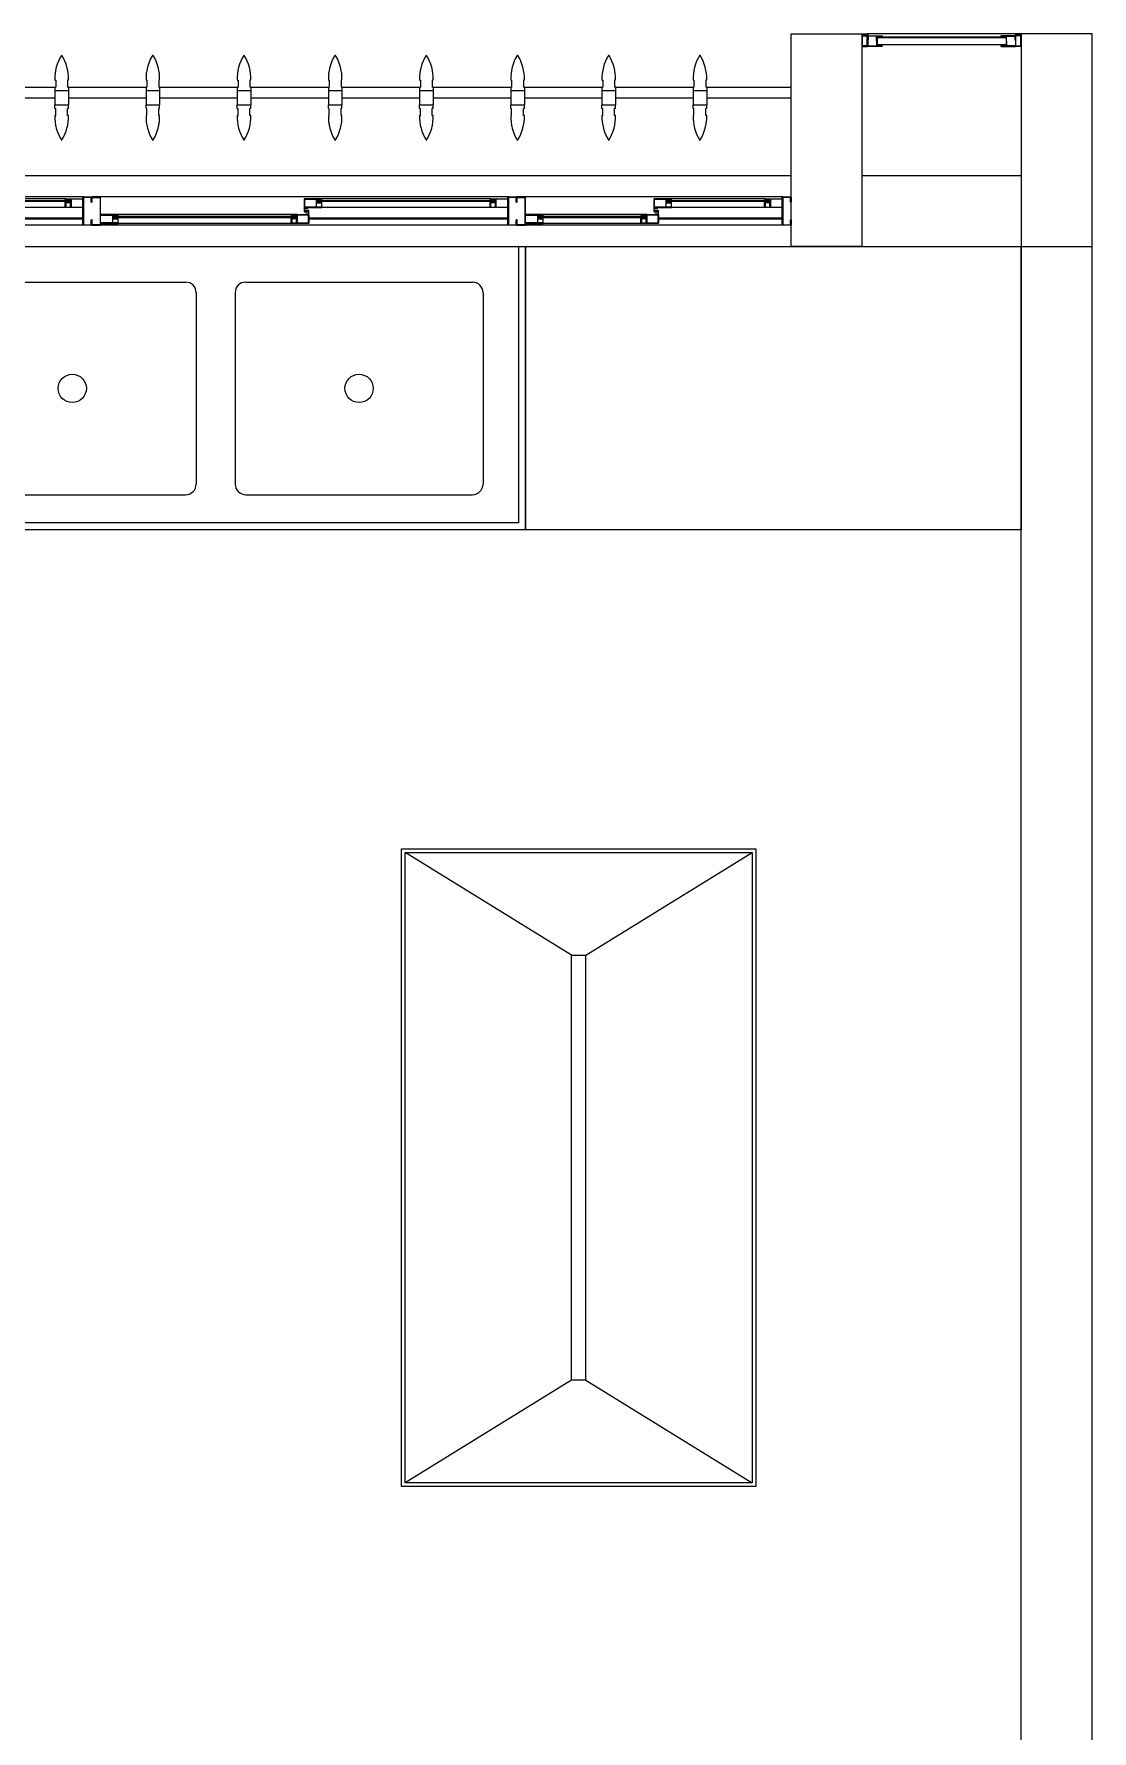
# Model space of a CAD drawing. Header units: millimetres. Extents: x 2128 to 2646, y 1972 to 2207.
# Drawn here: x 2492.073 to 2495.061, y 2108.775 to 2113.565 of the extents above; entities that cross this region are included whole.
import ezdxf

# ---------------------------------------------------------------- set-up
doc = ezdxf.new("R2010")
doc.units = ezdxf.units.MM
for name, color, linetype in [('AR-ALV', 2, 'Continuous'), ('AR-BANCADAS', 1, 'Continuous'), ('AR-BRISES', 1, 'Continuous'), ('AR-ESQ', 1, 'Continuous'), ('AR-ESTC', 3, 'Continuous'), ('AR-PEITORIL', 1, 'Continuous'), ('BC- VISTA', 1, 'Continuous'), ('BC-CUBA', 1, 'Continuous'), ('BR-PAINEL', 1, 'Continuous'), ('BR-SUPORTE', 1, 'Continuous'), ('COZ1', 1, 'Continuous'), ('DT-ESQ-BAGUETE-C', 1, 'Continuous'), ('DT-ESQ-BAGUETE-V', 1, 'Continuous'), ('DT-ESQ-CHAPA DOBRADA-V', 1, 'Continuous'), ('DT-ESQ-PERFIL CADEIRA-C', 2, 'Continuous'), ('DT-ESQ-PERFIL CADEIRA-V', 2, 'Continuous'), ('DT-ESQ-PERFIL U SIMPLES-C', 2, 'Continuous'), ('DT-ESQ-PERFIL U-C', 2, 'Continuous'), ('DT-ESQ-PERFIL U-V', 1, 'Continuous'), ('DT-ESQ-VENEZIANA-C', 1, 'Continuous'), ('DT-ESQ-VENEZIANA-V', 1, 'Continuous'), ('DT-ESQ-VIDRO-C', 2, 'Continuous'), ('DT-TXTMOD', 1, 'Continuous')]:
    doc.layers.add(name, color=color, linetype=linetype)
doc.styles.add('S10', font='simplex.shx', dxfattribs={"height": 0.1})

# ---------------------------------------------------------------- blocks, each defined once
blk = doc.blocks.new('CUBApnt-01P')
at = {"layer": 'COZ1'}
for p, q in [((-0.35, -0.1305), (-0.35, -0.6705)), ((-0.32, -0.1005), (0.32, -0.1005)), ((0.35, -0.1305), (0.35, -0.6705)), ((-0.32, -0.7005), (0.32, -0.7005))]:
    blk.add_line(p, q, dxfattribs=at)
blk.add_circle((0, -0.4005), 0.04, dxfattribs=at)
for centre, start, end in [((-0.32, -0.1305), 90, 180), ((0.32, -0.1305), 0, 90), ((-0.32, -0.6705), 180, 270), ((0.32, -0.6705), 270, 0)]:
    blk.add_arc(centre, 0.03, start, end, dxfattribs=at)
blk = doc.blocks.new('BCP04')
at = {"layer": 'BC- VISTA'}
for p, q in [((0, -0.02), (0.78, -0.02)), ((0.78, -0.02), (0.78, -1.73)), ((0.78, -1.73), (0, -1.73))]:
    blk.add_line(p, q, dxfattribs=at)
blk.add_lwpolyline([(0.8, 0), (0.8, -1.75), (0, -1.75), (0, 0)], close=True, dxfattribs=at)
at = {"layer": 'BC-CUBA', "rotation": 90}
for p in [(0, -0.47), (0, -1.28)]:
    blk.add_blockref('CUBApnt-01P', p, dxfattribs=at)
blk = doc.blocks.new('BCP13')
at = {"layer": 'BC- VISTA'}
blk.add_lwpolyline([(0.8, 0), (0.8, -1.4), (0, -1.4), (0, 0)], close=True, dxfattribs=at)
blk = doc.blocks.new('BCI1')
at = {"layer": 'BC- VISTA'}
for p, q in [((0.48, -0.3), (0.01, -0.01)), ((0.52, -0.3), (0.99, -0.01)), ((0.48, -1.5), (0.48, -0.3)), ((0.52, -1.5), (0.52, -0.3)), ((0.48, -1.5), (0.01, -1.79)), ((0.52, -1.5), (0.99, -1.79))]:
    blk.add_line(p, q, dxfattribs=at)
for points in [[(1, 0), (1, -1.8), (0, -1.8), (0, 0)], [(0.99, -0.01), (0.99, -1.79), (0.01, -1.79), (0.01, -0.01)]]:
    blk.add_lwpolyline(points, close=True, dxfattribs=at)
for points in [[(0.48, -0.3), (0.52, -0.3)], [(0.52, -1.5), (0.48, -1.5)]]:
    blk.add_lwpolyline(points, dxfattribs=at)
blk = doc.blocks.new('EF40-P')
at = {"layer": 'DT-ESQ-BAGUETE-C', "ltscale": 0.1}
for points in [[(0.4225, -0.08), (0.409, -0.08), (0.409, -0.0785), (0.422, -0.0785, 0.414214), (0.4225, -0.078), (0.4225, -0.067, 0.414214), (0.422, -0.0665), (0.409, -0.0665), (0.409, -0.065), (0.4225, -0.065, -0.414214), (0.424, -0.0665), (0.424, -0.0785, -0.414214)], [(0.7015, -0.08), (0.715, -0.08), (0.715, -0.0785), (0.702, -0.0785, -0.414214), (0.7015, -0.078), (0.7015, -0.067, -0.414214), (0.702, -0.0665), (0.715, -0.0665), (0.715, -0.065), (0.7015, -0.065, 0.414214), (0.7, -0.0665), (0.7, -0.0785, 0.414214)], [(1.41, -0.08), (1.3965, -0.08), (1.3965, -0.0785), (1.4095, -0.0785, 0.414214), (1.41, -0.078), (1.41, -0.067, 0.414214), (1.4095, -0.0665), (1.3965, -0.0665), (1.3965, -0.065), (1.41, -0.065, -0.414214), (1.4115, -0.0665), (1.4115, -0.0785, -0.414214)], [(1.9015, -0.08), (1.915, -0.08), (1.915, -0.0785), (1.902, -0.0785, -0.414214), (1.9015, -0.078), (1.9015, -0.067, -0.414214), (1.902, -0.0665), (1.915, -0.0665), (1.915, -0.065), (1.9015, -0.065, 0.414214), (1.9, -0.0665), (1.9, -0.0785, 0.414214)], [(0.0735, -0.125), (0.06, -0.125), (0.06, -0.1235), (0.073, -0.1235, 0.414214), (0.0735, -0.123), (0.0735, -0.112, 0.414214), (0.073, -0.1115), (0.06, -0.1115), (0.06, -0.11), (0.0735, -0.11, -0.414214), (0.075, -0.1115), (0.075, -0.1235, -0.414214)], [(0.339, -0.125), (0.3525, -0.125), (0.3525, -0.1235), (0.3395, -0.1235, -0.414214), (0.339, -0.123), (0.339, -0.112, -0.414214), (0.3395, -0.1115), (0.3525, -0.1115), (0.3525, -0.11), (0.339, -0.11, 0.414214), (0.3375, -0.1115), (0.3375, -0.1235, 0.414214)], [(0.8485, -0.125), (0.835, -0.125), (0.835, -0.1235), (0.848, -0.1235, 0.414214), (0.8485, -0.123), (0.8485, -0.112, 0.414214), (0.848, -0.1115), (0.835, -0.1115), (0.835, -0.11), (0.8485, -0.11, -0.414214), (0.85, -0.1115), (0.85, -0.1235, -0.414214)], [(1.3265, -0.125), (1.34, -0.125), (1.34, -0.1235), (1.327, -0.1235, -0.414214), (1.3265, -0.123), (1.3265, -0.112, -0.414214), (1.327, -0.1115), (1.34, -0.1115), (1.34, -0.11), (1.3265, -0.11, 0.414214), (1.325, -0.1115), (1.325, -0.1235, 0.414214)], [(2.0485, -0.125), (2.035, -0.125), (2.035, -0.1235), (2.048, -0.1235, 0.414214), (2.0485, -0.123), (2.0485, -0.112, 0.414214), (2.048, -0.1115), (2.035, -0.1115), (2.035, -0.11), (2.0485, -0.11, -0.414214), (2.05, -0.1115), (2.05, -0.1235, -0.414214)]]:
    blk.add_lwpolyline(points, format="xyb", close=True, dxfattribs=at)
at = {"layer": 'DT-ESQ-BAGUETE-V', "ltscale": 0.1}
for p, q in [((0.4225, -0.065), (0.7015, -0.065)), ((1.41, -0.065), (1.9015, -0.065)), ((0.0735, -0.11), (0.339, -0.11)), ((0.8485, -0.11), (1.3265, -0.11)), ((2.0485, -0.11), (2.5265, -0.11))]:
    blk.add_line(p, q, dxfattribs=at)
at = {"layer": 'DT-ESQ-CHAPA DOBRADA-V', "ltscale": 0.1}
for p, q in [((0.025, -0.077), (0.374, -0.077)), ((0.025, -0.08), (0.374, -0.08)), ((0.8, -0.077), (1.3615, -0.077)), ((0.8, -0.08), (1.3615, -0.08)), ((2, -0.077), (2.5615, -0.077)), ((2, -0.08), (2.5615, -0.08))]:
    blk.add_line(p, q, dxfattribs=at)
at = {"layer": 'DT-ESQ-PERFIL CADEIRA-C', "ltscale": 0.1}
for p, q in [((0.376, -0.0885), (0.4225, -0.0885)), ((0.75, -0.0885), (0.7015, -0.0885)), ((1.3635, -0.0885), (1.41, -0.0885)), ((1.95, -0.0885), (1.9015, -0.0885)), ((0.025, -0.1335), (0.0735, -0.1335)), ((0.3855, -0.1335), (0.339, -0.1335)), ((0.8, -0.1335), (0.8485, -0.1335)), ((1.373, -0.1335), (1.3265, -0.1335)), ((2, -0.1335), (2.0485, -0.1335))]:
    blk.add_line(p, q, dxfattribs=at)
for points in [[(0.4225, -0.087, -1), (0.4225, -0.09), (0.376, -0.09, -0.414214), (0.374, -0.088), (0.374, -0.067, -0.414214), (0.376, -0.065), (0.4075, -0.065, -0.414214), (0.409, -0.0665), (0.409, -0.087)], [(0.409, -0.0885, -0.198913), (0.4079, -0.0881, -0.198913), (0.4075, -0.087), (0.4075, -0.067, 0.414214), (0.407, -0.0665), (0.376, -0.0665, 0.414214), (0.3755, -0.067), (0.3755, -0.088, 0.414214), (0.376, -0.0885)], [(0.7015, -0.09), (0.75, -0.09), (0.75, -0.0885), (0.715, -0.0885, 0.198912), (0.7161, -0.0881, 0.198913), (0.7165, -0.087), (0.7165, -0.067, -0.414214), (0.717, -0.0665), (0.75, -0.0665), (0.75, -0.065), (0.7165, -0.065, 0.414214), (0.715, -0.0665), (0.715, -0.0785), (0.715, -0.08), (0.715, -0.087), (0.7015, -0.087, 1)], [(1.41, -0.087, -1), (1.41, -0.09), (1.3635, -0.09, -0.414214), (1.3615, -0.088), (1.3615, -0.067, -0.414214), (1.3635, -0.065), (1.395, -0.065, -0.414214), (1.3965, -0.0665), (1.3965, -0.087)], [(1.3965, -0.0885, -0.198913), (1.3954, -0.0881, -0.198913), (1.395, -0.087), (1.395, -0.067, 0.414214), (1.3945, -0.0665), (1.3635, -0.0665, 0.414214), (1.363, -0.067), (1.363, -0.088, 0.414214), (1.3635, -0.0885)], [(1.9015, -0.09), (1.95, -0.09), (1.95, -0.0885), (1.915, -0.0885, 0.198912), (1.9161, -0.0881, 0.198913), (1.9165, -0.087), (1.9165, -0.067, -0.414214), (1.917, -0.0665), (1.95, -0.0665), (1.95, -0.065), (1.9165, -0.065, 0.414214), (1.915, -0.0665), (1.915, -0.0785), (1.915, -0.08), (1.915, -0.087), (1.9015, -0.087, 1)], [(0.0735, -0.135), (0.025, -0.135), (0.025, -0.1335), (0.06, -0.1335, -0.198912), (0.0589, -0.1331, -0.198913), (0.0585, -0.132), (0.0585, -0.112, 0.414214), (0.058, -0.1115), (0.025, -0.1115), (0.025, -0.11), (0.0585, -0.11, -0.414214), (0.06, -0.1115), (0.06, -0.1235), (0.06, -0.125), (0.06, -0.132), (0.0735, -0.132, -1)], [(0.339, -0.132, 1), (0.339, -0.135), (0.3855, -0.135, 0.414214), (0.3875, -0.133), (0.3875, -0.112, 0.414214), (0.3855, -0.11), (0.354, -0.11, 0.414214), (0.3525, -0.1115), (0.3525, -0.132)], [(0.3525, -0.1335, 0.198913), (0.3536, -0.1331, 0.198913), (0.354, -0.132), (0.354, -0.112, -0.414214), (0.3545, -0.1115), (0.3855, -0.1115, -0.414214), (0.386, -0.112), (0.386, -0.133, -0.414214), (0.3855, -0.1335)], [(0.8485, -0.135), (0.8, -0.135), (0.8, -0.1335), (0.835, -0.1335, -0.198912), (0.8339, -0.1331, -0.198913), (0.8335, -0.132), (0.8335, -0.112, 0.414214), (0.833, -0.1115), (0.8, -0.1115), (0.8, -0.11), (0.8335, -0.11, -0.414214), (0.835, -0.1115), (0.835, -0.1235), (0.835, -0.125), (0.835, -0.132), (0.8485, -0.132, -1)], [(1.3265, -0.132, 1), (1.3265, -0.135), (1.373, -0.135, 0.414214), (1.375, -0.133), (1.375, -0.112, 0.414214), (1.373, -0.11), (1.3415, -0.11, 0.414214), (1.34, -0.1115), (1.34, -0.132)], [(1.34, -0.1335, 0.198913), (1.3411, -0.1331, 0.198913), (1.3415, -0.132), (1.3415, -0.112, -0.414214), (1.342, -0.1115), (1.373, -0.1115, -0.414214), (1.3735, -0.112), (1.3735, -0.133, -0.414214), (1.373, -0.1335)], [(2.0485, -0.135), (2, -0.135), (2, -0.1335), (2.035, -0.1335, -0.198912), (2.0339, -0.1331, -0.198913), (2.0335, -0.132), (2.0335, -0.112, 0.414214), (2.033, -0.1115), (2, -0.1115), (2, -0.11), (2.0335, -0.11, -0.414214), (2.035, -0.1115), (2.035, -0.1235), (2.035, -0.125), (2.035, -0.132), (2.0485, -0.132, -1)]]:
    blk.add_lwpolyline(points, format="xyb", close=True, dxfattribs=at)
at = {"layer": 'DT-ESQ-PERFIL CADEIRA-V', "ltscale": 0.1}
for p, q in [((0.4075, -0.09), (0.7015, -0.09)), ((1.395, -0.09), (1.9015, -0.09)), ((0.0735, -0.135), (0.339, -0.135)), ((0.8485, -0.135), (1.3265, -0.135)), ((2.0485, -0.135), (2.5265, -0.135))]:
    blk.add_line(p, q, dxfattribs=at)
at = {"layer": 'DT-ESQ-PERFIL U SIMPLES-C', "ltscale": 0.1}
for points in [[(0.376, -0.102), (0.384, -0.102), (0.384, -0.1005), (0.376, -0.1005, -0.414214), (0.3755, -0.1), (0.3755, -0.092, -0.414214), (0.376, -0.0915), (0.384, -0.0915), (0.384, -0.09), (0.376, -0.09, 0.414214), (0.374, -0.092), (0.374, -0.1, 0.414214)], [(1.3635, -0.102), (1.3715, -0.102), (1.3715, -0.1005), (1.3635, -0.1005, -0.414214), (1.363, -0.1), (1.363, -0.092, -0.414214), (1.3635, -0.0915), (1.3715, -0.0915), (1.3715, -0.09), (1.3635, -0.09, 0.414214), (1.3615, -0.092), (1.3615, -0.1, 0.414214)], [(0.3855, -0.098), (0.3775, -0.098), (0.3775, -0.0995), (0.3855, -0.0995, -0.414214), (0.386, -0.1), (0.386, -0.108, -0.414214), (0.3855, -0.1085), (0.3775, -0.1085), (0.3775, -0.11), (0.3855, -0.11, 0.414214), (0.3875, -0.108), (0.3875, -0.1, 0.414214)], [(1.373, -0.098), (1.365, -0.098), (1.365, -0.0995), (1.373, -0.0995, -0.414214), (1.3735, -0.1), (1.3735, -0.108, -0.414214), (1.373, -0.1085), (1.365, -0.1085), (1.365, -0.11), (1.373, -0.11, 0.414214), (1.375, -0.108), (1.375, -0.1, 0.414214)]]:
    blk.add_lwpolyline(points, format="xyb", close=True, dxfattribs=at)
at = {"layer": 'DT-ESQ-PERFIL U-C', "ltscale": 0.1}
for points in [[(0, -0.0615, -0.414214), (0.0015, -0.06), (0.0235, -0.06, -0.414214), (0.025, -0.0615), (0.025, -0.1385, -0.414214), (0.0235, -0.14), (0.0015, -0.14, -0.414214), (0, -0.1385), (0, -0.125), (0.0015, -0.125), (0.0015, -0.138, 0.414214), (0.002, -0.1385), (0.023, -0.1385, 0.414214), (0.0235, -0.138), (0.0235, -0.062, 0.414214), (0.023, -0.0615), (0.002, -0.0615, 0.414214), (0.0015, -0.062), (0.0015, -0.075), (0, -0.075)], [(0.775, -0.0615, 0.414214), (0.7735, -0.06), (0.7515, -0.06, 0.414214), (0.75, -0.0615), (0.75, -0.1385, 0.414214), (0.7515, -0.14), (0.7735, -0.14, 0.414214), (0.775, -0.1385), (0.775, -0.125), (0.7735, -0.125), (0.7735, -0.138, -0.414214), (0.773, -0.1385), (0.752, -0.1385, -0.414214), (0.7515, -0.138), (0.7515, -0.062, -0.414214), (0.752, -0.0615), (0.773, -0.0615, -0.414214), (0.7735, -0.062), (0.7735, -0.075), (0.775, -0.075)], [(0.775, -0.0615, -0.414214), (0.7765, -0.06), (0.7985, -0.06, -0.414214), (0.8, -0.0615), (0.8, -0.1385, -0.414214), (0.7985, -0.14), (0.7765, -0.14, -0.414214), (0.775, -0.1385), (0.775, -0.125), (0.7765, -0.125), (0.7765, -0.138, 0.414214), (0.777, -0.1385), (0.798, -0.1385, 0.414214), (0.7985, -0.138), (0.7985, -0.062, 0.414214), (0.798, -0.0615), (0.777, -0.0615, 0.414214), (0.7765, -0.062), (0.7765, -0.075), (0.775, -0.075)], [(1.975, -0.0615, 0.414214), (1.9735, -0.06), (1.9515, -0.06, 0.414214), (1.95, -0.0615), (1.95, -0.1385, 0.414214), (1.9515, -0.14), (1.9735, -0.14, 0.414214), (1.975, -0.1385), (1.975, -0.125), (1.9735, -0.125), (1.9735, -0.138, -0.414214), (1.973, -0.1385), (1.952, -0.1385, -0.414214), (1.9515, -0.138), (1.9515, -0.062, -0.414214), (1.952, -0.0615), (1.973, -0.0615, -0.414214), (1.9735, -0.062), (1.9735, -0.075), (1.975, -0.075)], [(1.975, -0.0615, -0.414214), (1.9765, -0.06), (1.9985, -0.06, -0.414214), (2, -0.0615), (2, -0.1385, -0.414214), (1.9985, -0.14), (1.9765, -0.14, -0.414214), (1.975, -0.1385), (1.975, -0.125), (1.9765, -0.125), (1.9765, -0.138, 0.414214), (1.977, -0.1385), (1.998, -0.1385, 0.414214), (1.9985, -0.138), (1.9985, -0.062, 0.414214), (1.998, -0.0615), (1.977, -0.0615, 0.414214), (1.9765, -0.062), (1.9765, -0.075), (1.975, -0.075)]]:
    blk.add_lwpolyline(points, format="xyb", close=True, dxfattribs=at)
at = {"layer": 'DT-ESQ-PERFIL U-V', "ltscale": 0.1}
for p, q in [((0.0235, -0.06), (0.7515, -0.06)), ((0.7985, -0.06), (1.9515, -0.06)), ((1.9985, -0.06), (3.1515, -0.06)), ((0.0235, -0.14), (0.7515, -0.14)), ((0.7985, -0.14), (1.9515, -0.14)), ((1.9985, -0.14), (3.1515, -0.14))]:
    blk.add_line(p, q, dxfattribs=at)
at = {"layer": 'DT-ESQ-VIDRO-C', "ltscale": 0.1}
for points in [[(0.7125, -0.085), (0.7125, -0.082), (0.4115, -0.082), (0.4115, -0.085)], [(1.9125, -0.085), (1.9125, -0.082), (1.399, -0.082), (1.399, -0.085)], [(0.063, -0.13), (0.063, -0.127), (0.3495, -0.127), (0.3495, -0.13)], [(0.838, -0.13), (0.838, -0.127), (1.337, -0.127), (1.337, -0.13)], [(2.038, -0.13), (2.038, -0.127), (2.537, -0.127), (2.537, -0.13)]]:
    blk.add_lwpolyline(points, close=True, dxfattribs=at)
at = {"layer": 'DT-TXTMOD', "ltscale": 0.1, "style": 'S10', "flags": 3}
for tag, p in [('M01', (0.025, -0.28)), ('M02', (0.3253, -0.28)), ('M03', (0.627, -0.28)), ('M04', (0.9288, -0.28)), ('M05', (1.2306, -0.28)), ('M06', (1.5323, -0.28)), ('M07', (1.8341, -0.28)), ('M08', (2.1359, -0.28)), ('M09', (2.4376, -0.28)), ('M10', (2.7394, -0.28)), ('M11', (3.0412, -0.28)), ('M12', (3.3429, -0.28)), ('M13', (3.6447, -0.28)), ('M14', (3.9464, -0.28)), ('M15', (4.2482, -0.28)), ('M16', (4.55, -0.28)), ('M17', (4.8517, -0.28))]:
    blk.add_attdef(tag, p, '', height=0.1, dxfattribs=at)
blk = doc.blocks.new('BR-MODULO8')
at = {"layer": 'BR-PAINEL'}
for p, q in [((-2.0792, 0.27), (-2.0767, 0.27)), ((-2.0792, 0.25), (-2.0792, 0.24)), ((-2.0792, 0.25), (-2.0767, 0.25)), ((-2.0792, 0.24), (-2.0408, 0.24)), ((-2.0792, 0.24), (-2.0792, 0.2)), ((-2.0767, 0.27), (-2.0767, 0.25)), ((-2.0433, 0.27), (-2.0433, 0.25)), ((-2.0408, 0.27), (-2.0433, 0.27)), ((-2.0408, 0.25), (-2.0433, 0.25)), ((-2.0408, 0.25), (-2.0408, 0.24)), ((-2.0408, 0.24), (-2.0408, 0.2)), ((-1.8217, 0.27), (-1.8192, 0.27)), ((-1.8217, 0.25), (-1.8217, 0.24)), ((-1.8217, 0.25), (-1.8192, 0.25)), ((-1.8217, 0.24), (-1.7833, 0.24)), ((-1.8217, 0.24), (-1.8217, 0.2)), ((-1.8192, 0.27), (-1.8192, 0.25)), ((-1.7858, 0.27), (-1.7858, 0.25)), ((-1.7833, 0.27), (-1.7858, 0.27)), ((-1.7833, 0.25), (-1.7858, 0.25)), ((-1.7833, 0.25), (-1.7833, 0.24)), ((-1.7833, 0.24), (-1.7833, 0.2)), ((-1.5642, 0.27), (-1.5617, 0.27)), ((-1.5642, 0.25), (-1.5642, 0.24)), ((-1.5642, 0.25), (-1.5617, 0.25)), ((-1.5642, 0.24), (-1.5258, 0.24)), ((-1.5642, 0.24), (-1.5642, 0.2)), ((-1.5617, 0.27), (-1.5617, 0.25)), ((-1.5283, 0.27), (-1.5283, 0.25)), ((-1.5258, 0.27), (-1.5283, 0.27)), ((-1.5258, 0.25), (-1.5283, 0.25)), ((-1.5258, 0.25), (-1.5258, 0.24)), ((-1.5258, 0.24), (-1.5258, 0.2)), ((-1.3067, 0.27), (-1.3042, 0.27)), ((-1.3067, 0.25), (-1.3067, 0.24)), ((-1.3067, 0.25), (-1.3042, 0.25)), ((-1.3067, 0.24), (-1.2683, 0.24)), ((-1.3067, 0.24), (-1.3067, 0.2)), ((-1.3042, 0.27), (-1.3042, 0.25)), ((-1.2708, 0.27), (-1.2708, 0.25)), ((-1.2683, 0.27), (-1.2708, 0.27)), ((-1.2683, 0.25), (-1.2708, 0.25)), ((-1.2683, 0.25), (-1.2683, 0.24)), ((-1.2683, 0.24), (-1.2683, 0.2)), ((-1.0492, 0.27), (-1.0467, 0.27)), ((-1.0492, 0.25), (-1.0492, 0.24)), ((-1.0492, 0.25), (-1.0467, 0.25)), ((-1.0492, 0.24), (-1.0108, 0.24)), ((-1.0492, 0.24), (-1.0492, 0.2)), ((-1.0467, 0.27), (-1.0467, 0.25)), ((-1.0133, 0.27), (-1.0133, 0.25)), ((-1.0108, 0.27), (-1.0133, 0.27)), ((-1.0108, 0.25), (-1.0133, 0.25)), ((-1.0108, 0.25), (-1.0108, 0.24)), ((-1.0108, 0.24), (-1.0108, 0.2)), ((-0.7917, 0.27), (-0.7892, 0.27)), ((-0.7917, 0.25), (-0.7917, 0.24)), ((-0.7917, 0.25), (-0.7892, 0.25)), ((-0.7917, 0.24), (-0.7533, 0.24)), ((-0.7917, 0.24), (-0.7917, 0.2)), ((-0.7892, 0.27), (-0.7892, 0.25)), ((-0.7558, 0.27), (-0.7558, 0.25)), ((-0.7533, 0.27), (-0.7558, 0.27)), ((-0.7533, 0.25), (-0.7558, 0.25)), ((-0.7533, 0.25), (-0.7533, 0.24)), ((-0.7533, 0.24), (-0.7533, 0.2)), ((-0.5342, 0.27), (-0.5317, 0.27)), ((-0.5342, 0.25), (-0.5317, 0.25)), ((-0.5342, 0.25), (-0.5342, 0.24)), ((-0.5342, 0.24), (-0.5342, 0.2)), ((-0.5342, 0.24), (-0.4958, 0.24)), ((-0.5317, 0.27), (-0.5317, 0.25)), ((-0.4958, 0.27), (-0.4983, 0.27)), ((-0.4983, 0.27), (-0.4983, 0.25)), ((-0.4958, 0.25), (-0.4983, 0.25)), ((-0.4958, 0.25), (-0.4958, 0.24)), ((-0.4958, 0.24), (-0.4958, 0.2)), ((-0.2767, 0.27), (-0.2742, 0.27)), ((-0.2767, 0.25), (-0.2767, 0.24)), ((-0.2767, 0.25), (-0.2742, 0.25)), ((-0.2767, 0.24), (-0.2383, 0.24)), ((-0.2767, 0.24), (-0.2767, 0.2)), ((-0.2742, 0.27), (-0.2742, 0.25)), ((-0.2408, 0.27), (-0.2408, 0.25)), ((-0.2383, 0.27), (-0.2408, 0.27)), ((-0.2383, 0.25), (-0.2408, 0.25)), ((-0.2383, 0.25), (-0.2383, 0.24)), ((-0.2383, 0.24), (-0.2383, 0.2)), ((-2.0792, 0.2), (-2.0408, 0.2)), ((-2.0792, 0.19), (-2.0792, 0.2)), ((-2.0408, 0.19), (-2.0408, 0.2)), ((-1.8217, 0.2), (-1.7833, 0.2)), ((-1.8217, 0.19), (-1.8217, 0.2)), ((-1.7833, 0.19), (-1.7833, 0.2)), ((-1.5642, 0.2), (-1.5258, 0.2)), ((-1.5642, 0.19), (-1.5642, 0.2)), ((-1.5258, 0.19), (-1.5258, 0.2)), ((-1.3067, 0.2), (-1.2683, 0.2)), ((-1.3067, 0.19), (-1.3067, 0.2)), ((-1.2683, 0.19), (-1.2683, 0.2)), ((-1.0492, 0.2), (-1.0108, 0.2)), ((-1.0492, 0.19), (-1.0492, 0.2)), ((-1.0108, 0.19), (-1.0108, 0.2)), ((-0.7917, 0.2), (-0.7533, 0.2)), ((-0.7917, 0.19), (-0.7917, 0.2)), ((-0.7533, 0.19), (-0.7533, 0.2)), ((-0.5342, 0.19), (-0.5342, 0.2)), ((-0.5342, 0.2), (-0.4958, 0.2)), ((-0.4958, 0.19), (-0.4958, 0.2)), ((-0.2767, 0.2), (-0.2383, 0.2)), ((-0.2767, 0.19), (-0.2767, 0.2)), ((-0.2383, 0.19), (-0.2383, 0.2)), ((-2.0792, 0.19), (-2.0767, 0.19)), ((-2.0792, 0.17), (-2.0767, 0.17)), ((-2.0767, 0.17), (-2.0767, 0.19)), ((-2.0408, 0.19), (-2.0433, 0.19)), ((-2.0433, 0.17), (-2.0433, 0.19)), ((-2.0408, 0.17), (-2.0433, 0.17)), ((-1.8217, 0.19), (-1.8192, 0.19)), ((-1.8217, 0.17), (-1.8192, 0.17)), ((-1.8192, 0.17), (-1.8192, 0.19)), ((-1.7833, 0.19), (-1.7858, 0.19)), ((-1.7858, 0.17), (-1.7858, 0.19)), ((-1.7833, 0.17), (-1.7858, 0.17)), ((-1.5642, 0.19), (-1.5617, 0.19)), ((-1.5642, 0.17), (-1.5617, 0.17)), ((-1.5617, 0.17), (-1.5617, 0.19)), ((-1.5258, 0.19), (-1.5283, 0.19)), ((-1.5283, 0.17), (-1.5283, 0.19)), ((-1.5258, 0.17), (-1.5283, 0.17)), ((-1.3067, 0.19), (-1.3042, 0.19)), ((-1.3067, 0.17), (-1.3042, 0.17)), ((-1.3042, 0.17), (-1.3042, 0.19)), ((-1.2683, 0.19), (-1.2708, 0.19)), ((-1.2708, 0.17), (-1.2708, 0.19)), ((-1.2683, 0.17), (-1.2708, 0.17)), ((-1.0492, 0.19), (-1.0467, 0.19)), ((-1.0492, 0.17), (-1.0467, 0.17)), ((-1.0467, 0.17), (-1.0467, 0.19)), ((-1.0108, 0.19), (-1.0133, 0.19)), ((-1.0133, 0.17), (-1.0133, 0.19)), ((-1.0108, 0.17), (-1.0133, 0.17)), ((-0.7917, 0.19), (-0.7892, 0.19)), ((-0.7917, 0.17), (-0.7892, 0.17)), ((-0.7892, 0.17), (-0.7892, 0.19)), ((-0.7533, 0.19), (-0.7558, 0.19)), ((-0.7558, 0.17), (-0.7558, 0.19)), ((-0.7533, 0.17), (-0.7558, 0.17)), ((-0.5342, 0.19), (-0.5317, 0.19)), ((-0.5342, 0.17), (-0.5317, 0.17)), ((-0.5317, 0.17), (-0.5317, 0.19)), ((-0.4983, 0.17), (-0.4983, 0.19)), ((-0.4958, 0.19), (-0.4983, 0.19)), ((-0.4958, 0.17), (-0.4983, 0.17)), ((-0.2767, 0.19), (-0.2742, 0.19)), ((-0.2767, 0.17), (-0.2742, 0.17)), ((-0.2742, 0.17), (-0.2742, 0.19)), ((-0.2383, 0.19), (-0.2408, 0.19)), ((-0.2408, 0.17), (-0.2408, 0.19)), ((-0.2383, 0.17), (-0.2408, 0.17))]:
    blk.add_line(p, q, dxfattribs=at)
for centre, radius, start, end in [((-1.9542, 0.2739), 0.1251, 148.4721, 181.772), ((-2.06, 0.3387), 0.001, 37.1012, 142.8988), ((-2.1658, 0.2739), 0.1251, 358.228, 31.5279), ((-1.6967, 0.2739), 0.1251, 148.4721, 181.772), ((-1.8025, 0.3387), 0.001, 37.1012, 142.8988), ((-1.9083, 0.2739), 0.1251, 358.228, 31.5279), ((-1.4392, 0.2739), 0.1251, 148.4721, 181.772), ((-1.545, 0.3387), 0.001, 37.1012, 142.8988), ((-1.6508, 0.2739), 0.1251, 358.228, 31.5279), ((-1.1817, 0.2739), 0.1251, 148.4721, 181.772), ((-1.2875, 0.3387), 0.001, 37.1012, 142.8988), ((-1.3933, 0.2739), 0.1251, 358.228, 31.5279), ((-0.9242, 0.2739), 0.1251, 148.4721, 181.772), ((-1.03, 0.3387), 0.001, 37.1012, 142.8988), ((-1.1358, 0.2739), 0.1251, 358.228, 31.5279), ((-0.6667, 0.2739), 0.1251, 148.4721, 181.772), ((-0.7725, 0.3387), 0.001, 37.1012, 142.8988), ((-0.8783, 0.2739), 0.1251, 358.228, 31.5279), ((-0.4092, 0.2739), 0.1251, 148.4721, 181.772), ((-0.515, 0.3387), 0.001, 37.1012, 142.8988), ((-0.6208, 0.2739), 0.1251, 358.228, 31.5279), ((-0.1517, 0.2739), 0.1251, 148.4721, 181.772), ((-0.2575, 0.3387), 0.001, 37.1012, 142.8988), ((-0.3633, 0.2739), 0.1251, 358.228, 31.5279), ((-1.9542, 0.1661), 0.1251, 178.228, 211.5279), ((-2.1658, 0.1661), 0.1251, 328.4721, 1.772), ((-1.6967, 0.1661), 0.1251, 178.228, 211.5279), ((-1.9083, 0.1661), 0.1251, 328.4721, 1.772), ((-1.4392, 0.1661), 0.1251, 178.228, 211.5279), ((-1.6508, 0.1661), 0.1251, 328.4721, 1.772), ((-1.1817, 0.1661), 0.1251, 178.228, 211.5279), ((-1.3933, 0.1661), 0.1251, 328.4721, 1.772), ((-0.9242, 0.1661), 0.1251, 178.228, 211.5279), ((-1.1358, 0.1661), 0.1251, 328.4721, 1.772), ((-0.6667, 0.1661), 0.1251, 178.228, 211.5279), ((-0.8783, 0.1661), 0.1251, 328.4721, 1.772), ((-0.4092, 0.1661), 0.1251, 178.228, 211.5279), ((-0.6208, 0.1661), 0.1251, 328.4721, 1.772), ((-0.1517, 0.1661), 0.1251, 178.228, 211.5279), ((-0.3633, 0.1661), 0.1251, 328.4721, 1.772), ((-2.06, 0.1013), 0.001, 217.1012, 322.8988), ((-1.8025, 0.1013), 0.001, 217.1012, 322.8988), ((-1.545, 0.1013), 0.001, 217.1012, 322.8988), ((-1.2875, 0.1013), 0.001, 217.1012, 322.8988), ((-1.03, 0.1013), 0.001, 217.1012, 322.8988), ((-0.7725, 0.1013), 0.001, 217.1012, 322.8988), ((-0.515, 0.1013), 0.001, 217.1012, 322.8988), ((-0.2575, 0.1013), 0.001, 217.1012, 322.8988)]:
    blk.add_arc(centre, radius, start, end, dxfattribs=at)
at = {"layer": 'BR-SUPORTE'}
for p, q in [((-2.2983, 0.25), (-2.0767, 0.25)), ((-2.0408, 0.25), (-1.8192, 0.25)), ((-1.7833, 0.25), (-1.5617, 0.25)), ((-1.5258, 0.25), (-1.3042, 0.25)), ((-1.2683, 0.25), (-1.0467, 0.25)), ((-1.0108, 0.25), (-0.7892, 0.25)), ((-0.7533, 0.25), (-0.5317, 0.25)), ((-0.4958, 0.25), (-0.2742, 0.25)), ((-0.2383, 0.25), (0, 0.25)), ((-2.2983, 0.22), (-2.0792, 0.22)), ((-2.0408, 0.22), (-1.8217, 0.22)), ((-1.7833, 0.22), (-1.5642, 0.22)), ((-1.5258, 0.22), (-1.3067, 0.22)), ((-1.2683, 0.22), (-1.0492, 0.22)), ((-1.0108, 0.22), (-0.7917, 0.22)), ((-0.7533, 0.22), (-0.5342, 0.22)), ((-0.4958, 0.22), (-0.2767, 0.22)), ((-0.2383, 0.22), (0, 0.22))]:
    blk.add_line(p, q, dxfattribs=at)
blk = doc.blocks.new('EF01C-P')
at = {"layer": 'DT-ESQ-BAGUETE-C', "ltscale": 0.1}
for points in [[(0.0015, 0.035), (0.015, 0.035), (0.015, 0.0335), (0.0015, 0.0335), (0.0015, 0.005), (0.015, 0.005), (0.015, 0.0035), (0.0015, 0.0035, -0.414214), (0, 0.005), (0, 0.0335, -0.414214)], [(0.4485, 0.035), (0.435, 0.035), (0.435, 0.0335), (0.4485, 0.0335), (0.4485, 0.005), (0.435, 0.005), (0.435, 0.0035), (0.4485, 0.0035, 0.414214), (0.45, 0.005), (0.45, 0.0335, 0.414214)]]:
    blk.add_lwpolyline(points, format="xyb", close=True, dxfattribs=at)
at = {"layer": 'DT-ESQ-PERFIL CADEIRA-C', "ltscale": 0.1}
for points in [[(0.01, 0.0015), (0.01, 0.003), (0.0015, 0.003, 1), (0.0015, 0), (0.015, 0, 0.414214), (0.0165, 0.0015), (0.0165, 0.0335), (0.043, 0.0335)], [(0.043, 0.0065), (0.018, 0.0065), (0.018, 0.0165), (0.0165, 0.0165), (0.0165, 0.0065, 0.414214), (0.018, 0.005), (0.043, 0.005), (0.0565, 0.005, 1), (0.0565, 0.008), (0.043, 0.008), (0.043, 0.02), (0.043, 0.032), (0.0565, 0.032, 1), (0.0565, 0.035), (0.043, 0.035), (0.0165, 0.035, 0.414214), (0.015, 0.0335), (0.015, 0.0015), (0.0015, 0.0015)], [(0.0415, 0.02), (0.0415, 0.032, -0.414214), (0.043, 0.0335), (0.0565, 0.0335)], [(0.0415, 0.02), (0.0415, 0.008, 0.414214), (0.043, 0.0065), (0.0565, 0.0065)], [(0.407, 0.0065), (0.432, 0.0065), (0.432, 0.0165), (0.4335, 0.0165), (0.4335, 0.0065, -0.414214), (0.432, 0.005), (0.407, 0.005), (0.3935, 0.005, -1), (0.3935, 0.008), (0.407, 0.008), (0.407, 0.02), (0.407, 0.032), (0.3935, 0.032, -1), (0.3935, 0.035), (0.407, 0.035), (0.4335, 0.035, -0.414214), (0.435, 0.0335), (0.435, 0.0015), (0.4485, 0.0015)], [(0.4085, 0.02), (0.4085, 0.032, 0.414214), (0.407, 0.0335), (0.3935, 0.0335)], [(0.4085, 0.02), (0.4085, 0.008, -0.414214), (0.407, 0.0065), (0.3935, 0.0065)], [(0.44, 0.0015), (0.44, 0.003), (0.4485, 0.003, -1), (0.4485, 0), (0.435, 0, -0.414214), (0.4335, 0.0015), (0.4335, 0.0335), (0.407, 0.0335)]]:
    blk.add_lwpolyline(points, format="xyb", dxfattribs=at)
at = {"layer": 'DT-ESQ-PERFIL CADEIRA-V', "ltscale": 0.1}
blk.add_line((0.015, 0), (0.435, 0), dxfattribs=at)
at = {"layer": 'DT-ESQ-VENEZIANA-C', "ltscale": 0.1}
for p, q in [((0.043, 0.0105), (0.407, 0.0105)), ((0.043, 0.009), (0.407, 0.009))]:
    blk.add_line(p, q, dxfattribs=at)
at = {"layer": 'DT-ESQ-VENEZIANA-V', "ltscale": 0.1}
blk.add_line((0.043, 0.031), (0.407, 0.031), dxfattribs=at)
at = {"layer": 'DT-TXTMOD', "ltscale": 0.1, "style": 'S10', "flags": 3}
blk.add_attdef('EF01C', (0.0208, -0.14), '', height=0.1, dxfattribs=at)

msp = doc.modelspace()

# ---------------------------------------------------------------- linework, layer by layer
at = {"layer": 'AR-ALV'}
for p, q in [((2494.4115, 2113.1651), (2494.8615, 2113.1651)), ((2494.4115, 2112.9651), (2494.8615, 2112.9651)), ((2494.8615, 2105.2401), (2494.8615, 2112.9651)), ((2495.0615, 2105.2401), (2495.0615, 2112.9651))]:
    msp.add_line(p, q, dxfattribs=at)
at = {"layer": 'AR-ESTC'}
for p, q in [((2494.2115, 2112.9651), (2494.2115, 2113.5651)), ((2494.2115, 2113.5651), (2494.4115, 2113.5651)), ((2494.4115, 2113.5651), (2494.4115, 2112.9651)), ((2495.0615, 2113.5651), (2494.8615, 2113.5651)), ((2494.8615, 2113.5651), (2494.8615, 2112.9651)), ((2495.0615, 2112.9651), (2495.0615, 2113.5651)), ((2494.4115, 2112.9651), (2494.2115, 2112.9651)), ((2494.8615, 2112.9651), (2495.0615, 2112.9651))]:
    msp.add_line(p, q, dxfattribs=at)
at = {"layer": 'AR-PEITORIL'}
for p, q in [((2489.0615, 2113.1651), (2494.2115, 2113.1651)), ((2489.0615, 2112.9651), (2494.2115, 2112.9651))]:
    msp.add_line(p, q, dxfattribs=at)

# ---------------------------------------------------------------- block references
at = {"layer": 'AR-BANCADAS'}
for name, p, rotation in [('BCP04', (2493.4615, 2112.9651), 270), ('BCP13', (2493.4615, 2112.1651), 90)]:
    msp.add_blockref(name, p, dxfattribs=dict(at, rotation=rotation))
msp.add_blockref('BCI1', (2493.1115, 2111.2651), dxfattribs=at)
at = {"layer": 'AR-BRISES'}
msp.add_blockref('BR-MODULO8', (2494.2115, 2113.1651), dxfattribs=at)
at = {"layer": 'AR-ESQ', "rotation": 180}
for name, p in [('EF01C-P', (2494.8615, 2113.5651)), ('EF40-P', (2494.2115, 2112.9651))]:
    msp.add_blockref(name, p, dxfattribs=at)

doc.saveas('drawing.dxf')
